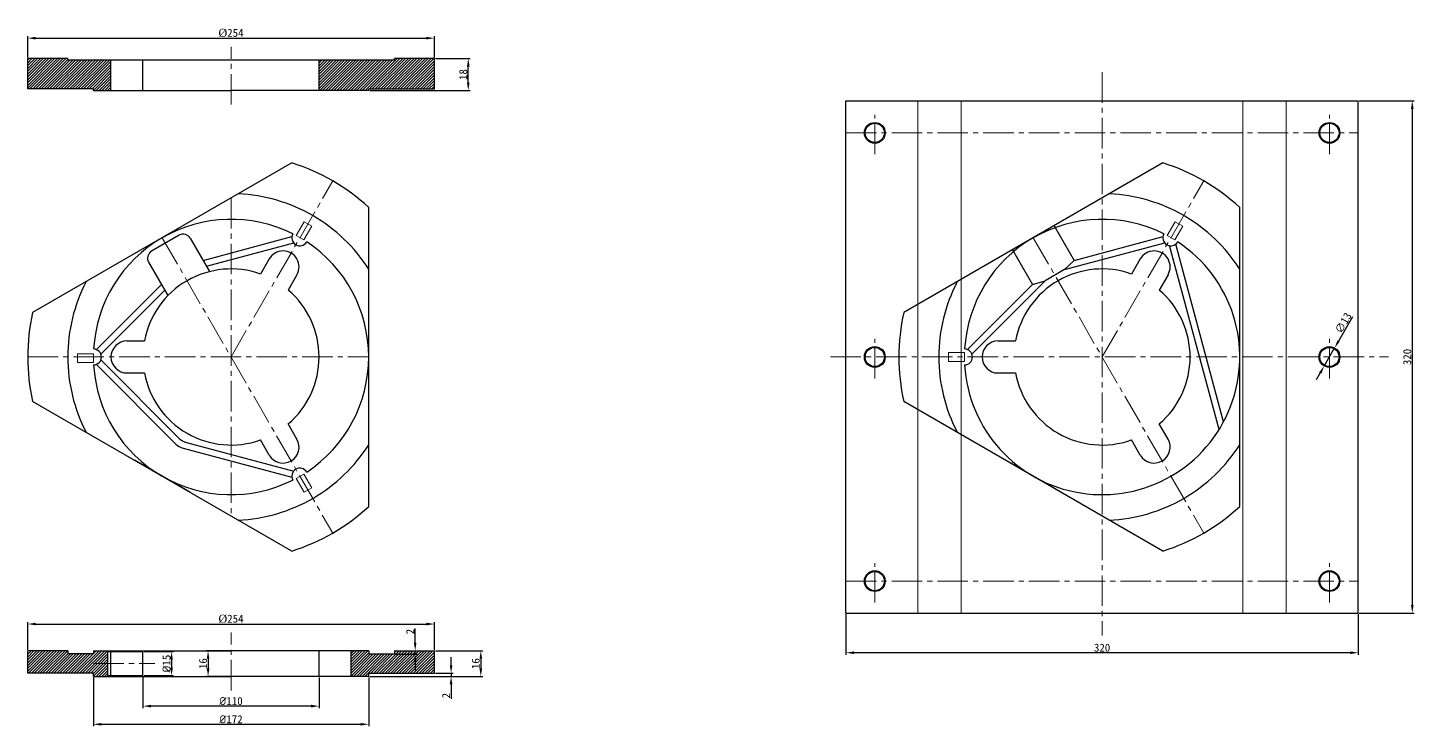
# Model space of a CAD drawing. Header units: inches. Extents: x -20 to 18950, y -1047 to 2551.
# Drawn here: x 14054 to 14920, y -420 to 17 of the extents above; entities that cross this region are included whole.
import ezdxf

# ---------------------------------------------------------------- set-up
doc = ezdxf.new("R2010")
doc.units = ezdxf.units.IN
doc.header["$MEASUREMENT"] = 0
doc.header["$PDSIZE"] = -5
doc.linetypes.add('CENTER2', pattern=[28.574999, 19.049999, -3.175, 3.175, -3.175])
doc.layers.get('0').update_dxf_attribs({"lineweight": 30})
doc.layers.get('Defpoints').update_dxf_attribs({"lineweight": 18})
for name, color, linetype, lineweight in [('cen', 1, 'CENTER2', 20), ('dim', 5, 'Continuous', 20), ('hat', 3, 'Continuous', 20), ('text', 6, 'Continuous', 20)]:
    doc.layers.add(name, color=color, linetype=linetype, lineweight=lineweight)
doc.styles.get("Standard").update_dxf_attribs({"font": ''})
doc.styles.get('Standard').set_extended_font_data('宋体')
doc.dimstyles.new('ISO-25', dxfattribs={"dimtxt": 5, "dimasz": 5, "dimexe": 1.25, "dimexo": 0.625, "dimtad": 1, "dimdsep": 46, "dimtxsty": 'Standard', "dimcen": 2.5, "dimdle": 10, "dimadec": 0, "dimazin": 0, "dimtfac": 1, "dimtmove": 0, "dimatfit": 3, "dimfxl": 1, "dimtolj": 1, "dimarcsym": 0})

# ---------------------------------------------------------------- blocks, each defined once
blk = doc.blocks.new('*D51')
at = {"layer": 'Defpoints', "color": 0, "transparency": 16777216}
for p in [(14307.89, 10.22), (14053.89, -2.51), (14307.89, -2.51)]:
    blk.add_point(p, dxfattribs=at)
at = {"layer": 'dim', "color": 0, "linetype": 'Continuous', "lineweight": -2, "transparency": 16777216}
for p, q in [((14053.89, -1.88), (14053.89, 11.47)), ((14058.89, 10.22), (14302.89, 10.22)), ((14307.89, -1.88), (14307.89, 11.47))]:
    blk.add_line(p, q, dxfattribs=at)
at = {"layer": 'dim', "color": 0, "transparency": 16777216}
for points in [[(14058.89, 11.05), (14058.89, 9.38), (14053.89, 10.22)], [(14302.89, 11.05), (14302.89, 9.38), (14307.89, 10.22)]]:
    blk.add_solid(points, dxfattribs=at)
at = {"layer": 'dim', "color": 0, "transparency": 16777216, "insert": (14180.89, 13.45), "char_height": 5, "attachment_point": 5}
blk.add_mtext('\\A1;{\\fTimes New Roman|b0|i0|c0|p18;%%C}254', dxfattribs=at)
blk = doc.blocks.new('*D52')
at = {"layer": 'Defpoints', "color": 0, "transparency": 16777216}
for p in [(14307.89, -2.51), (14329.06, -2.51), (14266.89, -22.51)]:
    blk.add_point(p, dxfattribs=at)
at = {"layer": 'dim', "color": 0, "linetype": 'Continuous', "lineweight": -2, "transparency": 16777216}
for p, q in [((14308.52, -2.51), (14330.31, -2.51)), ((14329.06, -17.51), (14329.06, -7.51)), ((14267.52, -22.51), (14330.31, -22.51))]:
    blk.add_line(p, q, dxfattribs=at)
at = {"layer": 'dim', "color": 0, "transparency": 16777216}
for points in [[(14328.23, -7.51), (14329.9, -7.51), (14329.06, -2.51)], [(14328.23, -17.51), (14329.9, -17.51), (14329.06, -22.51)]]:
    blk.add_solid(points, dxfattribs=at)
at = {"layer": 'dim', "color": 0, "transparency": 16777216, "insert": (14325.94, -12.51), "char_height": 5, "attachment_point": 5, "rotation": 90}
blk.add_mtext('\\A1;18', dxfattribs=at)
blk = doc.blocks.new('*D53')
at = {"layer": 'Defpoints', "color": 0, "transparency": 16777216}
for p in [(14884.98, -28.96), (14884.98, -348.96), (14918.72, -348.96)]:
    blk.add_point(p, dxfattribs=at)
at = {"layer": 'dim', "color": 0, "linetype": 'Continuous', "lineweight": -2, "transparency": 16777216}
for p, q in [((14885.61, -28.96), (14919.97, -28.96)), ((14918.72, -33.96), (14918.72, -343.96)), ((14885.61, -348.96), (14919.97, -348.96))]:
    blk.add_line(p, q, dxfattribs=at)
at = {"layer": 'dim', "color": 0, "transparency": 16777216}
for points in [[(14917.89, -33.96), (14919.55, -33.96), (14918.72, -28.96)], [(14917.89, -343.96), (14919.55, -343.96), (14918.72, -348.96)]]:
    blk.add_solid(points, dxfattribs=at)
at = {"layer": 'dim', "color": 0, "transparency": 16777216, "insert": (14915.59, -188.96), "char_height": 5, "attachment_point": 5, "rotation": 90}
blk.add_mtext('\\A1;320', dxfattribs=at)
blk = doc.blocks.new('*D54')
at = {"layer": 'Defpoints', "color": 0, "transparency": 16777216}
for p in [(14564.98, -348.96), (14884.98, -348.96), (14564.98, -373.72)]:
    blk.add_point(p, dxfattribs=at)
at = {"layer": 'dim', "color": 0, "linetype": 'Continuous', "lineweight": -2, "transparency": 16777216}
for p, q in [((14564.98, -349.58), (14564.98, -374.97)), ((14884.98, -349.58), (14884.98, -374.97)), ((14879.98, -373.72), (14569.98, -373.72))]:
    blk.add_line(p, q, dxfattribs=at)
at = {"layer": 'dim', "color": 0, "transparency": 16777216}
for points in [[(14569.98, -372.88), (14569.98, -374.55), (14564.98, -373.72)], [(14879.98, -372.88), (14879.98, -374.55), (14884.98, -373.72)]]:
    blk.add_solid(points, dxfattribs=at)
at = {"layer": 'dim', "color": 0, "transparency": 16777216, "insert": (14724.98, -370.59), "char_height": 5, "attachment_point": 5}
blk.add_mtext('\\A1;320', dxfattribs=at)
blk = doc.blocks.new('*D57')
at = {"layer": 'Defpoints', "color": 0, "transparency": 16777216}
for p in [(14870.22, -183.32), (14863.74, -194.6)]:
    blk.add_point(p, dxfattribs=at)
at = {"layer": 'dim', "color": 0, "linetype": 'Continuous', "lineweight": -2, "transparency": 16777216}
for p, q in [((14881.42, -163.84), (14872.71, -178.99)), ((14863.74, -194.6), (14870.22, -183.32)), ((14861.25, -198.93), (14858.76, -203.27))]:
    blk.add_line(p, q, dxfattribs=at)
at = {"layer": 'dim', "color": 0, "transparency": 16777216}
for points in [[(14871.99, -178.57), (14873.44, -179.4), (14870.22, -183.32)], [(14860.53, -198.52), (14861.98, -199.35), (14863.74, -194.6)]]:
    blk.add_solid(points, dxfattribs=at)
at = {"layer": 'dim', "color": 0, "transparency": 16777216, "insert": (14875.6, -167.69), "char_height": 5, "attachment_point": 5, "rotation": 60.11399}
blk.add_mtext('\\A1;∅13', dxfattribs=at)
blk = doc.blocks.new('*D78')
at = {"layer": 'Defpoints', "color": 0, "transparency": 16777216}
for p in [(14307.89, -355.78), (14053.89, -372.51), (14307.89, -372.51)]:
    blk.add_point(p, dxfattribs=at)
at = {"layer": 'dim', "color": 0, "linetype": 'Continuous', "lineweight": -2, "transparency": 16777216}
for p, q in [((14053.89, -371.88), (14053.89, -354.53)), ((14307.89, -371.88), (14307.89, -354.53)), ((14058.89, -355.78), (14302.89, -355.78))]:
    blk.add_line(p, q, dxfattribs=at)
at = {"layer": 'dim', "color": 0, "transparency": 16777216}
for points in [[(14058.89, -354.95), (14058.89, -356.62), (14053.89, -355.78)], [(14302.89, -354.95), (14302.89, -356.62), (14307.89, -355.78)]]:
    blk.add_solid(points, dxfattribs=at)
at = {"layer": 'dim', "color": 0, "transparency": 16777216, "insert": (14180.89, -352.55), "char_height": 5, "attachment_point": 5}
blk.add_mtext('\\A1;{\\fTimes New Roman|b0|i0|c0|p18;%%C}254', dxfattribs=at)
blk = doc.blocks.new('*D79')
at = {"layer": 'Defpoints', "color": 0, "transparency": 16777216}
for p in [(14307.89, -372.51), (14266.89, -388.51), (14336.9, -388.51)]:
    blk.add_point(p, dxfattribs=at)
at = {"layer": 'dim', "color": 0, "linetype": 'Continuous', "lineweight": -2, "transparency": 16777216}
for p, q in [((14308.52, -372.51), (14338.15, -372.51)), ((14336.9, -377.51), (14336.9, -383.51)), ((14267.52, -388.51), (14338.15, -388.51))]:
    blk.add_line(p, q, dxfattribs=at)
at = {"layer": 'dim', "color": 0, "transparency": 16777216}
for points in [[(14336.07, -377.51), (14337.73, -377.51), (14336.9, -372.51)], [(14336.07, -383.51), (14337.73, -383.51), (14336.9, -388.51)]]:
    blk.add_solid(points, dxfattribs=at)
at = {"layer": 'dim', "color": 0, "transparency": 16777216, "insert": (14333.77, -380.51), "char_height": 5, "attachment_point": 5, "rotation": 90}
blk.add_mtext('\\A1;16', dxfattribs=at)
blk = doc.blocks.new('*D80')
at = {"layer": 'Defpoints', "color": 0, "transparency": 16777216}
for p in [(14266.89, -388.51), (14307.89, -386.51), (14318.33, -388.51)]:
    blk.add_point(p, dxfattribs=at)
at = {"layer": 'dim', "color": 0, "linetype": 'Continuous', "lineweight": -2, "transparency": 16777216}
for p, q in [((14318.33, -381.51), (14318.33, -376.51)), ((14267.52, -388.51), (14319.58, -388.51)), ((14308.52, -386.51), (14319.58, -386.51)), ((14318.33, -386.51), (14318.33, -388.51)), ((14318.33, -393.51), (14318.33, -402.52))]:
    blk.add_line(p, q, dxfattribs=at)
at = {"layer": 'dim', "color": 0, "transparency": 16777216}
for points in [[(14317.49, -381.51), (14319.16, -381.51), (14318.33, -386.51)], [(14317.49, -393.51), (14319.16, -393.51), (14318.33, -388.51)]]:
    blk.add_solid(points, dxfattribs=at)
at = {"layer": 'dim', "color": 0, "transparency": 16777216, "insert": (14315.2, -400.51), "char_height": 5, "attachment_point": 5, "rotation": 90}
blk.add_mtext('\\A1;2', dxfattribs=at)
blk = doc.blocks.new('*D81')
at = {"layer": 'Defpoints', "color": 0, "transparency": 16777216}
for p in [(14282.89, -372.51), (14282.89, -374.51), (14295.9, -372.51)]:
    blk.add_point(p, dxfattribs=at)
at = {"layer": 'dim', "color": 0, "linetype": 'Continuous', "lineweight": -2, "transparency": 16777216}
for p, q in [((14295.9, -367.51), (14295.9, -358.49)), ((14283.52, -372.51), (14297.15, -372.51)), ((14283.52, -374.51), (14297.15, -374.51)), ((14295.9, -374.51), (14295.9, -372.51)), ((14295.9, -379.51), (14295.9, -384.51))]:
    blk.add_line(p, q, dxfattribs=at)
at = {"layer": 'dim', "color": 0, "transparency": 16777216}
for points in [[(14295.07, -367.51), (14296.73, -367.51), (14295.9, -372.51)], [(14295.07, -379.51), (14296.73, -379.51), (14295.9, -374.51)]]:
    blk.add_solid(points, dxfattribs=at)
at = {"layer": 'dim', "color": 0, "transparency": 16777216, "insert": (14292.78, -360.5), "char_height": 5, "attachment_point": 5, "rotation": 90}
blk.add_mtext('\\A1;2', dxfattribs=at)
blk = doc.blocks.new('*D82')
at = {"layer": 'Defpoints', "color": 0, "transparency": 16777216}
for p in [(14125.89, -388.51), (14235.89, -388.51), (14125.89, -407.06)]:
    blk.add_point(p, dxfattribs=at)
at = {"layer": 'dim', "color": 0, "linetype": 'Continuous', "lineweight": -2, "transparency": 16777216}
for p, q in [((14125.89, -389.13), (14125.89, -408.31)), ((14235.89, -389.13), (14235.89, -408.31)), ((14230.89, -407.06), (14130.89, -407.06))]:
    blk.add_line(p, q, dxfattribs=at)
at = {"layer": 'dim', "color": 0, "transparency": 16777216}
for points in [[(14130.89, -406.22), (14130.89, -407.89), (14125.89, -407.06)], [(14230.89, -406.22), (14230.89, -407.89), (14235.89, -407.06)]]:
    blk.add_solid(points, dxfattribs=at)
at = {"layer": 'dim', "color": 0, "transparency": 16777216, "insert": (14180.89, -403.93), "char_height": 5, "attachment_point": 5}
blk.add_mtext('\\A1;{\\fISOCPEUR|b0|i0|c0|p34;%%C}110', dxfattribs=at)
blk = doc.blocks.new('*D83')
at = {"layer": 'Defpoints', "color": 0, "transparency": 16777216}
for p in [(14094.89, -388.51), (14266.89, -388.51), (14266.89, -418.41)]:
    blk.add_point(p, dxfattribs=at)
at = {"layer": 'dim', "color": 0, "linetype": 'Continuous', "lineweight": -2, "transparency": 16777216}
for p, q in [((14094.89, -389.13), (14094.89, -419.66)), ((14266.89, -389.13), (14266.89, -419.66)), ((14099.89, -418.41), (14261.89, -418.41))]:
    blk.add_line(p, q, dxfattribs=at)
at = {"layer": 'dim', "color": 0, "transparency": 16777216}
for points in [[(14099.89, -417.57), (14099.89, -419.24), (14094.89, -418.41)], [(14261.89, -417.57), (14261.89, -419.24), (14266.89, -418.41)]]:
    blk.add_solid(points, dxfattribs=at)
at = {"layer": 'dim', "color": 0, "transparency": 16777216, "insert": (14180.89, -415.28), "char_height": 5, "attachment_point": 5}
blk.add_mtext('\\A1;{\\fISOCPEUR|b0|i0|c0|p34;%%C}172', dxfattribs=at)
blk = doc.blocks.new('*D84')
at = {"layer": 'Defpoints', "color": 0, "transparency": 16777216}
for p in [(14180.89, -372.51), (14166.56, -388.51), (14180.89, -388.51)]:
    blk.add_point(p, dxfattribs=at)
at = {"layer": 'dim', "color": 0, "linetype": 'Continuous', "lineweight": -2, "transparency": 16777216}
for p, q in [((14180.27, -372.51), (14165.31, -372.51)), ((14166.56, -377.51), (14166.56, -383.51)), ((14180.27, -388.51), (14165.31, -388.51))]:
    blk.add_line(p, q, dxfattribs=at)
at = {"layer": 'dim', "color": 0, "transparency": 16777216}
for points in [[(14165.72, -377.51), (14167.39, -377.51), (14166.56, -372.51)], [(14165.72, -383.51), (14167.39, -383.51), (14166.56, -388.51)]]:
    blk.add_solid(points, dxfattribs=at)
at = {"layer": 'dim', "color": 0, "transparency": 16777216, "insert": (14163.43, -380.51), "char_height": 5, "attachment_point": 5, "rotation": 90}
blk.add_mtext('\\A1;16', dxfattribs=at)
blk = doc.blocks.new('*D85')
at = {"layer": 'Defpoints', "color": 0, "transparency": 16777216}
for p in [(14125.89, -373.01), (14125.89, -388.01), (14143.73, -388.01)]:
    blk.add_point(p, dxfattribs=at)
at = {"layer": 'dim', "color": 0, "linetype": 'Continuous', "lineweight": -2, "transparency": 16777216}
for p, q in [((14126.52, -373.01), (14144.98, -373.01)), ((14143.73, -378.01), (14143.73, -383.01)), ((14126.52, -388.01), (14144.98, -388.01))]:
    blk.add_line(p, q, dxfattribs=at)
at = {"layer": 'dim', "color": 0, "transparency": 16777216}
for points in [[(14142.9, -378.01), (14144.56, -378.01), (14143.73, -373.01)], [(14142.9, -383.01), (14144.56, -383.01), (14143.73, -388.01)]]:
    blk.add_solid(points, dxfattribs=at)
at = {"layer": 'dim', "color": 0, "transparency": 16777216, "insert": (14140.6, -380.51), "char_height": 5, "attachment_point": 5, "rotation": 90}
blk.add_mtext('\\A1;{\\fISOCPEUR|b0|i0|c0|p34;%%C}15', dxfattribs=at)

msp = doc.modelspace()

# ---------------------------------------------------------------- hatches: boundary and pattern name
at = {"layer": 'dim'}
h = msp.add_hatch(dxfattribs=at)
h.set_pattern_fill('ANSI31', color=3, scale=10)
h.paths.add_polyline_path([(14103.893, -373.006), (14105.893, -373.006), (14105.893, -372.506), (14094.893, -372.506), (14094.893, -374.506), (14078.893, -374.506), (14078.893, -372.506), (14053.893, -372.506), (14053.893, -386.506), (14094.893, -386.506), (14094.893, -388.506), (14105.893, -388.506), (14105.893, -388.006), (14103.893, -388.006)])
h.paths.add_polyline_path([(14307.893, -372.506), (14282.893, -372.506), (14282.893, -374.506), (14266.893, -374.506), (14266.893, -372.506), (14255.893, -372.506), (14255.893, -388.506), (14266.893, -388.506), (14266.893, -386.506), (14307.893, -386.506)])
at = {"layer": 'hat'}
h = msp.add_hatch(dxfattribs=at)
h.set_pattern_fill('ANSI31', color=256, scale=10)
h.paths.add_polyline_path([(14105.893, -3.508), (14078.893, -3.508), (14078.893, -2.508), (14053.893, -2.508), (14053.893, -21.508), (14094.893, -21.508), (14094.893, -22.508), (14105.893, -22.508)])
h.paths.add_polyline_path([(14307.893, -2.508), (14282.893, -2.508), (14282.893, -3.508), (14235.893, -3.508), (14235.893, -22.508), (14266.893, -22.508), (14266.893, -21.508), (14307.893, -21.508)])

# ---------------------------------------------------------------- linework, layer by layer
for p, q in [((14053.893, -21.508), (14053.893, -2.508)), ((14078.893, -2.508), (14053.893, -2.508)), ((14078.893, -3.508), (14078.893, -2.508)), ((14282.893, -3.508), (14078.893, -3.508)), ((14105.893, -22.508), (14105.893, -3.508)), ((14125.893, -18.508), (14125.893, -3.508)), ((14125.893, -22.508), (14125.893, -3.508)), ((14235.893, -22.508), (14235.893, -3.508)), ((14307.893, -2.508), (14282.893, -2.508)), ((14282.893, -3.508), (14282.893, -2.508)), ((14307.893, -21.508), (14307.893, -2.508)), ((14094.893, -21.508), (14053.893, -21.508)), ((14094.893, -22.508), (14094.893, -21.508)), ((14094.893, -22.508), (14180.893, -22.508)), ((14266.893, -22.508), (14180.893, -22.508)), ((14266.893, -21.508), (14307.893, -21.508)), ((14266.893, -22.508), (14266.893, -21.508)), ((14564.983, -28.96), (14884.983, -28.96)), ((14564.983, -348.96), (14564.983, -28.96)), ((14884.983, -348.96), (14884.983, -28.96)), ((14218.824, -67.757), (14056.963, -161.207)), ((14762.914, -67.757), (14601.053, -161.207)), ((14266.893, -282.411), (14266.893, -95.509)), ((14810.983, -282.411), (14810.983, -95.509)), ((14694.973, -106.982), (14707.473, -128.632)), ((14148.554, -112.946), (14131.233, -122.946)), ((14155.384, -114.776), (14167.426, -135.634)), ((14163.384, -128.632), (14218.941, -113.793)), ((14165.455, -132.22), (14220.021, -117.645)), ((14701.573, -134.349), (14764.111, -117.645)), ((14707.473, -128.632), (14763.031, -113.793)), ((14798.061, -234.299), (14767.18, -119.417)), ((14800.884, -229.395), (14771.055, -118.427)), ((14129.403, -129.776), (14141.445, -150.634)), ((14204.733, -127.668), (14199.275, -137.123)), ((14668.993, -121.982), (14681.493, -143.632)), ((14707.473, -128.632), (14701.573, -134.349)), ((14748.823, -127.668), (14743.364, -137.123)), ((14222.054, -137.668), (14216.595, -147.123)), ((14701.573, -134.349), (14689.394, -141.38)), ((14766.143, -137.668), (14760.685, -147.123)), ((14137.403, -143.632), (14096.773, -184.327)), ((14139.474, -147.22), (14099.569, -187.188)), ((14681.493, -143.632), (14640.863, -184.327)), ((14689.394, -141.38), (14643.659, -187.188)), ((14681.493, -143.632), (14689.394, -141.38)), ((14115.893, -178.96), (14126.81, -178.96)), ((14659.983, -178.96), (14670.9, -178.96)), ((14146.478, -243.377), (14096.773, -193.593)), ((14148.549, -239.79), (14099.569, -190.732)), ((14115.893, -198.96), (14126.81, -198.96)), ((14659.983, -198.96), (14670.9, -198.96)), ((14218.824, -310.163), (14056.963, -216.713)), ((14762.914, -310.163), (14601.053, -216.713)), ((14222.054, -240.252), (14216.595, -230.797)), ((14766.143, -240.252), (14760.685, -230.797)), ((14153.045, -242.386), (14220.021, -260.275)), ((14204.733, -250.252), (14199.275, -240.797)), ((14748.823, -250.252), (14743.364, -240.797)), ((14150.974, -245.973), (14218.941, -264.127)), ((14155.214, -273.438), (14120.573, -253.438)), ((14699.304, -273.438), (14664.663, -253.438)), ((14564.983, -348.96), (14884.983, -348.96)), ((14053.893, -386.506), (14053.893, -372.506)), ((14078.893, -372.506), (14053.893, -372.506)), ((14078.893, -372.506), (14078.893, -374.506)), ((14094.893, -374.506), (14078.893, -374.506)), ((14094.893, -372.506), (14180.893, -372.506)), ((14094.893, -372.506), (14094.893, -374.506)), ((14103.893, -373.006), (14125.893, -373.006)), ((14103.893, -388.006), (14103.893, -373.006)), ((14105.893, -388.506), (14105.893, -372.506)), ((14125.893, -384.506), (14125.893, -372.506)), ((14125.893, -388.506), (14125.893, -372.506)), ((14266.893, -372.506), (14180.893, -372.506)), ((14235.893, -384.506), (14235.893, -372.506)), ((14235.893, -388.506), (14235.893, -372.506)), ((14255.893, -388.506), (14255.893, -372.506)), ((14266.893, -372.506), (14266.893, -374.506)), ((14266.893, -374.506), (14282.893, -374.506)), ((14282.893, -372.506), (14282.893, -374.506)), ((14282.893, -372.506), (14307.893, -372.506)), ((14307.893, -386.506), (14307.893, -372.506)), ((14094.893, -386.506), (14053.893, -386.506)), ((14094.893, -388.506), (14094.893, -386.506)), ((14094.893, -388.506), (14180.893, -388.506)), ((14103.893, -388.006), (14125.893, -388.006)), ((14266.893, -388.506), (14180.893, -388.506)), ((14266.893, -386.506), (14307.893, -386.506)), ((14266.893, -388.506), (14266.893, -386.506))]:
    msp.add_line(p, q)
for centre, radius in [((14582.983, -48.96), 6.5), ((14582.983, -48.96), 6), ((14866.983, -48.96), 6.5), ((14866.983, -48.96), 6), ((14582.983, -188.96), 6.5), ((14582.983, -188.96), 6), ((14866.983, -188.96), 6.5), ((14866.983, -188.96), 6), ((14582.983, -328.96), 6.5), ((14582.983, -328.96), 6), ((14866.983, -328.96), 6.5), ((14866.983, -328.96), 6)]:
    msp.add_circle(centre, radius)
for centre, radius, start, end in [((14180.893, -188.96), 127, 47.377471, 72.622529), ((14724.983, -188.96), 127, 47.377471, 72.622529), ((14180.893, -188.96), 102, 60, 87.472904), ((14724.983, -188.96), 102, 60, 87.472904), ((14180.893, -188.96), 86, 63.331619, 176.668381), ((14180.893, -188.96), 102, 32.527096, 60), ((14724.983, -188.96), 86, 63.331619, 176.668381), ((14724.983, -188.96), 102, 32.527096, 60), ((14151.054, -117.276), 5, 30, 120), ((14223.893, -114.482), 5, 151.66581, 328.33419), ((14767.983, -114.482), 5, 151.66581, 328.33419), ((14180.893, -188.96), 86, 303.331619, 56.668381), ((14724.983, -188.96), 86, 183.331619, 56.668381), ((14133.733, -127.276), 5, 120, 210), ((14213.393, -132.668), 10, 330, 150), ((14757.483, -132.668), 10, 330, 150), ((14180.893, -188.96), 55, 70.475682, 169.524318), ((14724.983, -188.96), 55, 70.475682, 169.524318), ((14180.893, -188.96), 102, 152.527096, 180), ((14180.893, -188.96), 55, 310.475682, 49.524318), ((14724.983, -188.96), 102, 152.527096, 180), ((14724.983, -188.96), 55, 310.475682, 49.524318), ((14180.893, -188.96), 127, 167.377471, 192.622529), ((14724.983, -188.96), 127, 167.377471, 192.622529), ((14115.893, -188.96), 10, 90, 270), ((14659.983, -188.96), 10, 90, 270), ((14180.893, -188.96), 102, 180, 207.472904), ((14094.893, -188.96), 5, 271.66581, 88.33419), ((14724.983, -188.96), 102, 180, 207.472904), ((14638.983, -188.96), 5, 271.66581, 88.33419), ((14180.893, -188.96), 86, 183.331619, 296.668381), ((14180.893, -188.96), 55, 190.475682, 289.524318), ((14724.983, -188.96), 55, 190.475682, 289.524318), ((14155.626, -232.725), 10, 224.954257, 255.045743), ((14213.393, -245.252), 10, 210, 30), ((14757.483, -245.252), 10, 210, 30), ((14153.555, -236.312), 10, 224.954257, 255.045743), ((14180.893, -188.96), 102, 300, 327.472904), ((14724.983, -188.96), 102, 300, 327.472904), ((14223.893, -263.438), 5, 31.66581, 208.33419), ((14180.893, -188.96), 102, 272.527096, 300), ((14180.893, -188.96), 127, 287.377471, 312.622529), ((14724.983, -188.96), 102, 272.527096, 300), ((14724.983, -188.96), 127, 287.377471, 312.622529)]:
    msp.add_arc(centre, radius, start, end)
at = {"layer": 'cen'}
for p, q in [((14180.893, -31.248), (14180.893, 4.887)), ((14724.983, -11.075), (14724.983, -362.877)), ((14582.983, -62.303), (14582.983, -37.712)), ((14866.983, -62.303), (14866.983, -37.712)), ((14564.983, -48.96), (14884.983, -48.96)), ((14180.893, -188.96), (14244.393, -78.975)), ((14724.983, -188.96), (14788.483, -78.975)), ((14180.893, -89.656), (14180.893, -288.264)), ((14137.893, -114.482), (14244.393, -298.945)), ((14681.983, -114.482), (14788.483, -298.945)), ((14582.983, -202.303), (14582.983, -177.712)), ((14866.983, -202.303), (14866.983, -177.712)), ((14053.893, -188.96), (14266.893, -188.96)), ((14555.254, -188.96), (14903.889, -188.96)), ((14582.983, -342.303), (14582.983, -317.712)), ((14866.983, -342.303), (14866.983, -317.712)), ((14564.983, -328.96), (14884.983, -328.96)), ((14180.893, -397.247), (14180.893, -361.111)), ((14094.893, -380.506), (14133.245, -380.506))]:
    msp.add_line(p, q, dxfattribs=at)
at = {"layer": 'dim'}
for p, q in [((14226.512, -104.447), (14221.512, -113.107)), ((14231.275, -107.197), (14226.275, -115.857)), ((14231.275, -107.197), (14226.512, -104.447)), ((14770.602, -104.447), (14765.602, -113.107)), ((14775.365, -107.197), (14770.365, -115.857)), ((14775.365, -107.197), (14770.602, -104.447)), ((14226.275, -115.857), (14221.512, -113.107)), ((14770.365, -115.857), (14765.602, -113.107)), ((14084.893, -186.971), (14094.893, -186.971)), ((14084.893, -192.471), (14084.893, -186.971)), ((14094.893, -192.471), (14094.893, -186.971)), ((14628.983, -186.21), (14638.983, -186.21)), ((14628.983, -191.71), (14628.983, -186.21)), ((14638.983, -191.71), (14638.983, -186.21)), ((14084.893, -192.471), (14094.893, -192.471)), ((14628.983, -191.71), (14638.983, -191.71)), ((14226.275, -262.063), (14221.512, -264.813)), ((14226.512, -273.473), (14221.512, -264.813)), ((14231.275, -270.723), (14226.275, -262.063)), ((14231.275, -270.723), (14226.512, -273.473))]:
    msp.add_line(p, q, dxfattribs=at)
at = {"layer": 'text'}
for p, q in [((14609.983, -28.96), (14609.983, -348.96)), ((14636.983, -28.96), (14636.983, -348.96)), ((14812.983, -28.96), (14812.983, -348.96)), ((14839.983, -28.96), (14839.983, -348.96))]:
    msp.add_line(p, q, dxfattribs=at)

# ---------------------------------------------------------------- dimensions: what is measured, and where the dimension line sits
at = {"layer": 'dim'}
for base, p1, p2, picture, middle in [((14307.893, 10.215), (14053.893, -2.508), (14307.893, -2.508), '*D51', (14180.893, 10.215)), ((14307.893, -355.783), (14053.893, -372.506), (14307.893, -372.506), '*D78', (14180.893, -355.783))]:
    dim = msp.add_linear_dim(base=base, p1=p1, p2=p2, text='{\\fTimes New Roman|b0|i0|c0|p18;%%C}<>', dimstyle='ISO-25', dxfattribs=at)
    dim.commit()
    dim.dimension.update_dxf_attribs({"geometry": picture, "text_midpoint": middle, "dimtype": 160})
dim = msp.add_linear_dim(base=(14329.063, -2.508), p1=(14266.893, -22.508), p2=(14307.893, -2.508), angle=90, text='18', dimstyle='ISO-25', dxfattribs=at)
dim.commit()
dim.dimension.update_dxf_attribs({"geometry": '*D52', "text_midpoint": (14329.063, -12.508), "dimtype": 160})
for base, p1, p2, picture, middle in [((14918.719, -348.96), (14884.983, -28.96), (14884.983, -348.96), '*D53', (14915.594, -188.96)), ((14295.901, -372.506), (14282.893, -374.506), (14282.893, -372.506), '*D81', (14292.776, -360.499)), ((14166.555, -388.506), (14180.893, -372.506), (14180.893, -388.506), '*D84', (14163.43, -380.506)), ((14336.898, -388.506), (14307.893, -372.506), (14266.893, -388.506), '*D79', (14333.773, -380.506)), ((14318.325, -388.506), (14307.893, -386.506), (14266.893, -388.506), '*D80', (14315.2, -400.514))]:
    dim = msp.add_linear_dim(base=base, p1=p1, p2=p2, angle=90, dimstyle='ISO-25', dxfattribs=at)
    dim.commit()
    dim.dimension.update_dxf_attribs({"geometry": picture, "text_midpoint": middle})
dim = msp.add_diameter_dim_2p(p1=(14863.744, -194.596), p2=(14870.222, -183.324), dimstyle='ISO-25', dxfattribs=at)
dim.commit()
dim.dimension.update_dxf_attribs({"geometry": '*D57', "text_midpoint": (14878.313, -169.245)})
dim = msp.add_linear_dim(base=(14564.983, -373.716), p1=(14884.983, -348.96), p2=(14564.983, -348.96), dimstyle='ISO-25', dxfattribs=at)
dim.commit()
dim.dimension.update_dxf_attribs({"geometry": '*D54', "text_midpoint": (14724.983, -373.716), "dimtype": 160})
dim = msp.add_linear_dim(base=(14143.728, -388.006), p1=(14125.893, -373.006), p2=(14125.893, -388.006), angle=90, text='{\\fISOCPEUR|b0|i0|c0|p34;%%C}<>', dimstyle='ISO-25', dxfattribs=at)
dim.commit()
dim.dimension.update_dxf_attribs({"geometry": '*D85', "text_midpoint": (14140.603, -380.506)})
for base, p1, p2, picture, middle in [((14266.893, -418.407), (14094.893, -388.506), (14266.893, -388.506), '*D83', (14180.893, -415.282)), ((14125.893, -407.055), (14235.893, -388.506), (14125.893, -388.506), '*D82', (14180.893, -403.93))]:
    dim = msp.add_linear_dim(base=base, p1=p1, p2=p2, text='{\\fISOCPEUR|b0|i0|c0|p34;%%C}<>', dimstyle='ISO-25', dxfattribs=at)
    dim.commit()
    dim.dimension.update_dxf_attribs({"geometry": picture, "text_midpoint": middle})

doc.saveas('drawing.dxf')
